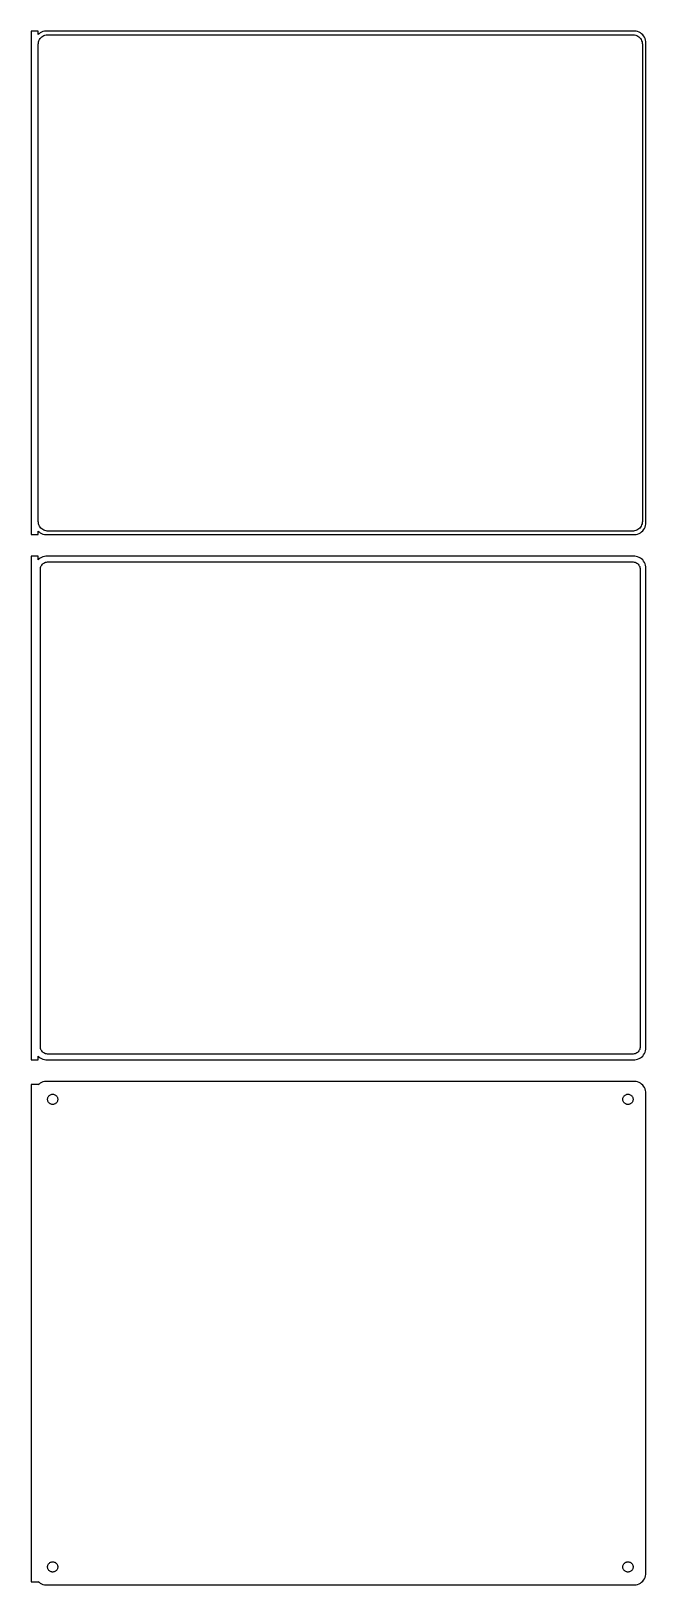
# Model space of a CAD drawing. Header units: metres. Extents: x -129 to 128, y 552 to 1200.
import ezdxf

# ---------------------------------------------------------------- set-up
doc = ezdxf.new("R2010")
doc.units = ezdxf.units.M

msp = doc.modelspace()

# ---------------------------------------------------------------- linework, layer by layer
for p, q in [((-126, 1199.99), (-129, 1199.99)), ((-129, 1199.99), (-129, 990.01)), ((-126, 1198.56), (-126, 1199.99)), ((-125.687, 1198.85), (-126, 1198.56)), ((-125.179, 1199.22), (-125.687, 1198.85)), ((-124.629, 1199.52), (-125.179, 1199.22)), ((-124.045, 1199.76), (-124.629, 1199.52)), ((-123.437, 1199.91), (-124.045, 1199.76)), ((-122.814, 1199.99), (-123.437, 1199.91)), ((122.814, 1199.99), (-122.814, 1199.99)), ((123.437, 1199.91), (122.814, 1199.99)), ((124.045, 1199.76), (123.437, 1199.91)), ((124.629, 1199.52), (124.045, 1199.76)), ((125.179, 1199.22), (124.629, 1199.52)), ((125.687, 1198.85), (125.179, 1199.22)), ((126.145, 1198.42), (125.687, 1198.85)), ((-126, 1194.5), (-125.968, 1195)), ((-126, 995.5), (-126, 1194.5)), ((-125.968, 1195), (-125.874, 1195.49)), ((-125.874, 1195.49), (-125.719, 1195.97)), ((-125.719, 1195.97), (-125.505, 1196.43)), ((-125.505, 1196.43), (-125.236, 1196.85)), ((-125.236, 1196.85), (-124.916, 1197.24)), ((-124.916, 1197.24), (-124.55, 1197.58)), ((-124.55, 1197.58), (-124.143, 1197.88)), ((-124.143, 1197.88), (-123.703, 1198.12)), ((-123.703, 1198.12), (-123.236, 1198.3)), ((-123.236, 1198.3), (-122.75, 1198.43)), ((-122.75, 1198.43), (-122.251, 1198.49)), ((-122.251, 1198.49), (122.251, 1198.49)), ((122.251, 1198.49), (122.75, 1198.43)), ((122.75, 1198.43), (123.236, 1198.3)), ((123.236, 1198.3), (123.703, 1198.12)), ((123.703, 1198.12), (124.143, 1197.88)), ((124.143, 1197.88), (124.55, 1197.58)), ((124.55, 1197.58), (124.916, 1197.24)), ((124.916, 1197.24), (125.236, 1196.85)), ((125.236, 1196.85), (125.505, 1196.43)), ((125.505, 1196.43), (125.719, 1195.97)), ((125.719, 1195.97), (125.874, 1195.49)), ((125.874, 1195.49), (125.968, 1195)), ((125.968, 1195), (126, 1194.5)), ((126, 1194.5), (126, 995.5)), ((126.545, 1197.94), (126.145, 1198.42)), ((126.882, 1197.41), (126.545, 1197.94)), ((127.149, 1196.84), (126.882, 1197.41)), ((127.343, 1196.24), (127.149, 1196.84)), ((127.461, 1195.63), (127.343, 1196.24)), ((127.5, 1195), (127.461, 1195.63)), ((127.5, 995), (127.5, 1195)), ((-125.968, 994.999), (-126, 995.5)), ((-126, 991.441), (-125.687, 991.147)), ((-126, 990.01), (-126, 991.441)), ((-125.874, 994.505), (-125.968, 994.999)), ((-125.719, 994.028), (-125.874, 994.505)), ((-125.505, 993.573), (-125.719, 994.028)), ((-125.236, 993.149), (-125.505, 993.573)), ((-124.916, 992.762), (-125.236, 993.149)), ((-124.55, 992.418), (-124.916, 992.762)), ((-124.143, 992.123), (-124.55, 992.418)), ((-123.703, 991.881), (-124.143, 992.123)), ((-123.236, 991.696), (-123.703, 991.881)), ((-122.75, 991.571), (-123.236, 991.696)), ((-122.251, 991.508), (-122.75, 991.571)), ((122.251, 991.508), (-122.251, 991.508)), ((122.75, 991.571), (122.251, 991.508)), ((123.236, 991.696), (122.75, 991.571)), ((123.703, 991.881), (123.236, 991.696)), ((124.143, 992.123), (123.703, 991.881)), ((124.55, 992.418), (124.143, 992.123)), ((124.916, 992.762), (124.55, 992.418)), ((125.236, 993.149), (124.916, 992.762)), ((125.505, 993.573), (125.236, 993.149)), ((125.719, 994.028), (125.505, 993.573)), ((125.687, 991.147), (126.145, 991.577)), ((125.874, 994.505), (125.719, 994.028)), ((125.968, 994.999), (125.874, 994.505)), ((126, 995.5), (125.968, 994.999)), ((126.145, 991.577), (126.545, 992.061)), ((126.545, 992.061), (126.882, 992.591)), ((126.882, 992.591), (127.149, 993.159)), ((127.149, 993.159), (127.343, 993.757)), ((127.343, 993.757), (127.461, 994.373)), ((127.461, 994.373), (127.5, 995)), ((-129, 990.01), (-126, 990.01)), ((-125.687, 991.147), (-125.179, 990.778)), ((-125.179, 990.778), (-124.629, 990.476)), ((-124.629, 990.476), (-124.045, 990.245)), ((-124.045, 990.245), (-123.437, 990.089)), ((-123.437, 990.089), (-122.814, 990.01)), ((-122.814, 990.01), (122.814, 990.01)), ((122.814, 990.01), (123.437, 990.089)), ((123.437, 990.089), (124.045, 990.245)), ((124.045, 990.245), (124.629, 990.476)), ((124.629, 990.476), (125.179, 990.778)), ((125.179, 990.778), (125.687, 991.147)), ((-126, 980.979), (-129, 980.979)), ((-129, 980.979), (-129, 771.021)), ((-126, 979.559), (-126, 980.979)), ((-125.687, 979.853), (-126, 979.559)), ((-125.179, 980.222), (-125.687, 979.853)), ((-124.629, 980.524), (-125.179, 980.222)), ((-124.045, 980.755), (-124.629, 980.524)), ((-123.437, 980.911), (-124.045, 980.755)), ((-122.814, 980.99), (-123.437, 980.911)), ((-123.325, 978.317), (-122.962, 978.461)), ((-122.962, 978.461), (-122.583, 978.558)), ((122.814, 980.99), (-122.814, 980.99)), ((-122.583, 978.558), (-122.195, 978.607)), ((-122.195, 978.607), (122.195, 978.607)), ((122.195, 978.607), (122.583, 978.558)), ((122.583, 978.558), (122.962, 978.461)), ((123.437, 980.911), (122.814, 980.99)), ((122.962, 978.461), (123.325, 978.317)), ((124.045, 980.755), (123.437, 980.911)), ((124.629, 980.524), (124.045, 980.755)), ((125.179, 980.222), (124.629, 980.524)), ((125.687, 979.853), (125.179, 980.222)), ((126.145, 979.423), (125.687, 979.853)), ((126.545, 978.939), (126.145, 979.423)), ((126.882, 978.409), (126.545, 978.939)), ((-125.113, 975.5), (-125.088, 975.89)), ((-125.113, 776.5), (-125.113, 975.5)), ((-125.088, 975.89), (-125.015, 976.274)), ((-125.015, 976.274), (-124.894, 976.646)), ((-124.894, 976.646), (-124.728, 977)), ((-124.728, 977), (-124.518, 977.33)), ((-124.518, 977.33), (-124.269, 977.631)), ((-124.269, 977.631), (-123.984, 977.899)), ((-123.984, 977.899), (-123.668, 978.128)), ((-123.668, 978.128), (-123.325, 978.317)), ((123.325, 978.317), (123.668, 978.128)), ((123.668, 978.128), (123.984, 977.899)), ((123.984, 977.899), (124.269, 977.631)), ((124.269, 977.631), (124.518, 977.33)), ((124.518, 977.33), (124.728, 977)), ((124.728, 977), (124.894, 976.646)), ((124.894, 976.646), (125.015, 976.274)), ((125.015, 976.274), (125.088, 975.89)), ((125.088, 975.89), (125.113, 975.5)), ((125.113, 975.5), (125.113, 776.5)), ((127.149, 977.841), (126.882, 978.409)), ((127.343, 977.243), (127.149, 977.841)), ((127.461, 976.627), (127.343, 977.243)), ((127.5, 976), (127.461, 976.627)), ((127.5, 776), (127.5, 976)), ((-126, 771.021), (-126, 772.441)), ((-126, 772.441), (-125.687, 772.147)), ((-125.687, 772.147), (-125.179, 771.778)), ((-125.179, 771.778), (-124.629, 771.476)), ((-125.088, 776.11), (-125.113, 776.5)), ((-125.015, 775.726), (-125.088, 776.11)), ((-124.894, 775.354), (-125.015, 775.726)), ((-124.728, 775), (-124.894, 775.354)), ((-124.518, 774.67), (-124.728, 775)), ((-124.629, 771.476), (-124.045, 771.245)), ((-124.269, 774.369), (-124.518, 774.67)), ((-123.984, 774.101), (-124.269, 774.369)), ((-124.045, 771.245), (-123.437, 771.089)), ((-123.668, 773.872), (-123.984, 774.101)), ((-123.325, 773.683), (-123.668, 773.872)), ((-122.962, 773.539), (-123.325, 773.683)), ((-122.583, 773.442), (-122.962, 773.539)), ((-122.195, 773.393), (-122.583, 773.442)), ((122.195, 773.393), (-122.195, 773.393)), ((122.583, 773.442), (122.195, 773.393)), ((122.962, 773.539), (122.583, 773.442)), ((123.325, 773.683), (122.962, 773.539)), ((123.668, 773.872), (123.325, 773.683)), ((123.437, 771.089), (124.045, 771.245)), ((123.984, 774.101), (123.668, 773.872)), ((124.269, 774.369), (123.984, 774.101)), ((124.045, 771.245), (124.629, 771.476)), ((124.518, 774.67), (124.269, 774.369)), ((124.728, 775), (124.518, 774.67)), ((124.629, 771.476), (125.179, 771.778)), ((124.894, 775.354), (124.728, 775)), ((125.015, 775.726), (124.894, 775.354)), ((125.088, 776.11), (125.015, 775.726)), ((125.113, 776.5), (125.088, 776.11)), ((125.179, 771.778), (125.687, 772.147)), ((125.687, 772.147), (126.145, 772.577)), ((126.145, 772.577), (126.545, 773.061)), ((126.545, 773.061), (126.882, 773.591)), ((126.882, 773.591), (127.149, 774.159)), ((127.149, 774.159), (127.343, 774.757)), ((127.343, 774.757), (127.461, 775.373)), ((127.461, 775.373), (127.5, 776)), ((-129, 771.021), (-126, 771.021)), ((-123.437, 771.089), (-122.814, 771.01)), ((-122.814, 771.01), (122.814, 771.01)), ((122.814, 771.01), (123.437, 771.089)), ((-126, 760.653), (-129, 760.653)), ((-129, 760.653), (-129, 553.347)), ((-125.687, 760.853), (-126, 760.559)), ((-126, 760.559), (-126, 760.653)), ((-125.179, 761.222), (-125.687, 760.853)), ((-124.629, 761.524), (-125.179, 761.222)), ((-124.045, 761.755), (-124.629, 761.524)), ((-123.437, 761.911), (-124.045, 761.755)), ((-122.814, 761.99), (-123.437, 761.911)), ((122.814, 761.99), (-122.814, 761.99)), ((123.437, 761.911), (122.814, 761.99)), ((124.045, 761.755), (123.437, 761.911)), ((124.629, 761.524), (124.045, 761.755)), ((125.179, 761.222), (124.629, 761.524)), ((125.687, 760.853), (125.179, 761.222)), ((126.145, 760.423), (125.687, 760.853)), ((126.545, 759.939), (126.145, 760.423)), ((126.882, 759.409), (126.545, 759.939)), ((127.149, 758.841), (126.882, 759.409)), ((127.343, 758.243), (127.149, 758.841)), ((127.461, 757.627), (127.343, 758.243)), ((-122.135, 754.5), (-122.118, 754.768)), ((-122.118, 754.232), (-122.135, 754.5)), ((-122.118, 754.768), (-122.068, 755.031)), ((-122.068, 753.969), (-122.118, 754.232)), ((-122.068, 755.031), (-121.985, 755.286)), ((-121.985, 753.714), (-122.068, 753.969)), ((-121.985, 755.286), (-121.871, 755.529)), ((-121.871, 753.471), (-121.985, 753.714)), ((-121.871, 755.529), (-121.727, 755.755)), ((-121.727, 753.245), (-121.871, 753.471)), ((-121.727, 755.755), (-121.557, 755.962)), ((-121.557, 753.038), (-121.727, 753.245)), ((-121.557, 755.962), (-121.361, 756.145)), ((-121.361, 752.855), (-121.557, 753.038)), ((-121.361, 756.145), (-121.144, 756.303)), ((-121.144, 752.697), (-121.361, 752.855)), ((-121.144, 756.303), (-120.909, 756.432)), ((-120.909, 752.568), (-121.144, 752.697)), ((-120.909, 756.432), (-120.66, 756.531)), ((-120.66, 752.469), (-120.909, 752.568)), ((-120.66, 756.531), (-120.4, 756.597)), ((-120.4, 752.403), (-120.66, 752.469)), ((-120.4, 756.597), (-120.134, 756.631)), ((-120.134, 752.369), (-120.4, 752.403)), ((-120.134, 756.631), (-119.866, 756.631)), ((-119.866, 752.369), (-120.134, 752.369)), ((-119.866, 756.631), (-119.6, 756.597)), ((-119.6, 752.403), (-119.866, 752.369)), ((-119.6, 756.597), (-119.34, 756.531)), ((-119.34, 752.469), (-119.6, 752.403)), ((-119.34, 756.531), (-119.091, 756.432)), ((-119.091, 752.568), (-119.34, 752.469)), ((-119.091, 756.432), (-118.856, 756.303)), ((-118.856, 752.697), (-119.091, 752.568)), ((-118.856, 756.303), (-118.639, 756.145)), ((-118.639, 752.855), (-118.856, 752.697)), ((-118.639, 756.145), (-118.443, 755.962)), ((-118.443, 753.038), (-118.639, 752.855)), ((-118.443, 755.962), (-118.273, 755.755)), ((-118.273, 753.245), (-118.443, 753.038)), ((-118.273, 755.755), (-118.129, 755.529)), ((-118.129, 753.471), (-118.273, 753.245)), ((-118.129, 755.529), (-118.015, 755.286)), ((-118.015, 753.714), (-118.129, 753.471)), ((-118.015, 755.286), (-117.932, 755.031)), ((-117.932, 753.969), (-118.015, 753.714)), ((-117.932, 755.031), (-117.882, 754.768)), ((-117.882, 754.232), (-117.932, 753.969)), ((-117.882, 754.768), (-117.865, 754.5)), ((-117.865, 754.5), (-117.882, 754.232)), ((117.865, 754.5), (117.882, 754.768)), ((117.882, 754.232), (117.865, 754.5)), ((117.882, 754.768), (117.932, 755.031)), ((117.932, 753.969), (117.882, 754.232)), ((117.932, 755.031), (118.015, 755.286)), ((118.015, 753.714), (117.932, 753.969)), ((118.015, 755.286), (118.129, 755.529)), ((118.129, 753.471), (118.015, 753.714)), ((118.129, 755.529), (118.273, 755.755)), ((118.273, 753.245), (118.129, 753.471)), ((118.273, 755.755), (118.443, 755.962)), ((118.443, 753.038), (118.273, 753.245)), ((118.443, 755.962), (118.639, 756.145)), ((118.639, 752.855), (118.443, 753.038)), ((118.639, 756.145), (118.856, 756.303)), ((118.856, 752.697), (118.639, 752.855)), ((118.856, 756.303), (119.091, 756.432)), ((119.091, 752.568), (118.856, 752.697)), ((119.091, 756.432), (119.34, 756.531)), ((119.34, 752.469), (119.091, 752.568)), ((119.34, 756.531), (119.6, 756.597)), ((119.6, 752.403), (119.34, 752.469)), ((119.6, 756.597), (119.866, 756.631)), ((119.866, 752.369), (119.6, 752.403)), ((119.866, 756.631), (120.134, 756.631)), ((120.134, 752.369), (119.866, 752.369)), ((120.134, 756.631), (120.4, 756.597)), ((120.4, 752.403), (120.134, 752.369)), ((120.4, 756.597), (120.66, 756.531)), ((120.66, 752.469), (120.4, 752.403)), ((120.66, 756.531), (120.909, 756.432)), ((120.909, 752.568), (120.66, 752.469)), ((120.909, 756.432), (121.144, 756.303)), ((121.144, 752.697), (120.909, 752.568)), ((121.144, 756.303), (121.361, 756.145)), ((121.361, 752.855), (121.144, 752.697)), ((121.361, 756.145), (121.557, 755.962)), ((121.557, 753.038), (121.361, 752.855)), ((121.557, 755.962), (121.727, 755.755)), ((121.727, 753.245), (121.557, 753.038)), ((121.727, 755.755), (121.871, 755.529)), ((121.871, 753.471), (121.727, 753.245)), ((121.871, 755.529), (121.985, 755.286)), ((121.985, 753.714), (121.871, 753.471)), ((121.985, 755.286), (122.068, 755.031)), ((122.068, 753.969), (121.985, 753.714)), ((122.068, 755.031), (122.118, 754.768)), ((122.118, 754.232), (122.068, 753.969)), ((122.118, 754.768), (122.135, 754.5)), ((122.135, 754.5), (122.118, 754.232)), ((127.5, 757), (127.461, 757.627)), ((127.5, 557), (127.5, 757)), ((-122.135, 559.5), (-122.118, 559.768)), ((-122.118, 559.232), (-122.135, 559.5)), ((-122.118, 559.768), (-122.068, 560.031)), ((-122.068, 558.969), (-122.118, 559.232)), ((-122.068, 560.031), (-121.985, 560.286)), ((-121.985, 558.714), (-122.068, 558.969)), ((-121.985, 560.286), (-121.871, 560.529)), ((-121.871, 558.471), (-121.985, 558.714)), ((-121.871, 560.529), (-121.727, 560.755)), ((-121.727, 558.245), (-121.871, 558.471)), ((-121.727, 560.755), (-121.557, 560.962)), ((-121.557, 558.038), (-121.727, 558.245)), ((-121.557, 560.962), (-121.361, 561.145)), ((-121.361, 557.855), (-121.557, 558.038)), ((-121.361, 561.145), (-121.144, 561.303)), ((-121.144, 557.697), (-121.361, 557.855)), ((-121.144, 561.303), (-120.909, 561.432)), ((-120.909, 557.568), (-121.144, 557.697)), ((-120.909, 561.432), (-120.66, 561.531)), ((-120.66, 557.469), (-120.909, 557.568)), ((-120.66, 561.531), (-120.4, 561.597)), ((-120.4, 557.403), (-120.66, 557.469)), ((-120.4, 561.597), (-120.134, 561.631)), ((-120.134, 557.369), (-120.4, 557.403)), ((-120.134, 561.631), (-119.866, 561.631)), ((-119.866, 557.369), (-120.134, 557.369)), ((-119.866, 561.631), (-119.6, 561.597)), ((-119.6, 557.403), (-119.866, 557.369)), ((-119.6, 561.597), (-119.34, 561.531)), ((-119.34, 557.469), (-119.6, 557.403)), ((-119.34, 561.531), (-119.091, 561.432)), ((-119.091, 557.568), (-119.34, 557.469)), ((-119.091, 561.432), (-118.856, 561.303)), ((-118.856, 557.697), (-119.091, 557.568)), ((-118.856, 561.303), (-118.639, 561.145)), ((-118.639, 557.855), (-118.856, 557.697)), ((-118.639, 561.145), (-118.443, 560.962)), ((-118.443, 558.038), (-118.639, 557.855)), ((-118.443, 560.962), (-118.273, 560.755)), ((-118.273, 558.245), (-118.443, 558.038)), ((-118.273, 560.755), (-118.129, 560.529)), ((-118.129, 558.471), (-118.273, 558.245)), ((-118.129, 560.529), (-118.015, 560.286)), ((-118.015, 558.714), (-118.129, 558.471)), ((-118.015, 560.286), (-117.932, 560.031)), ((-117.932, 558.969), (-118.015, 558.714)), ((-117.932, 560.031), (-117.882, 559.768)), ((-117.882, 559.232), (-117.932, 558.969)), ((-117.882, 559.768), (-117.865, 559.5)), ((-117.865, 559.5), (-117.882, 559.232)), ((117.865, 559.5), (117.882, 559.768)), ((117.882, 559.232), (117.865, 559.5)), ((117.882, 559.768), (117.932, 560.031)), ((117.932, 558.969), (117.882, 559.232)), ((117.932, 560.031), (118.015, 560.286)), ((118.015, 558.714), (117.932, 558.969)), ((118.015, 560.286), (118.129, 560.529)), ((118.129, 558.471), (118.015, 558.714)), ((118.129, 560.529), (118.273, 560.755)), ((118.273, 558.245), (118.129, 558.471)), ((118.273, 560.755), (118.443, 560.962)), ((118.443, 558.038), (118.273, 558.245)), ((118.443, 560.962), (118.639, 561.145)), ((118.639, 557.855), (118.443, 558.038)), ((118.639, 561.145), (118.856, 561.303)), ((118.856, 557.697), (118.639, 557.855)), ((118.856, 561.303), (119.091, 561.432)), ((119.091, 557.568), (118.856, 557.697)), ((119.091, 561.432), (119.34, 561.531)), ((119.34, 557.469), (119.091, 557.568)), ((119.34, 561.531), (119.6, 561.597)), ((119.6, 557.403), (119.34, 557.469)), ((119.6, 561.597), (119.866, 561.631)), ((119.866, 557.369), (119.6, 557.403)), ((119.866, 561.631), (120.134, 561.631)), ((120.134, 557.369), (119.866, 557.369)), ((120.134, 561.631), (120.4, 561.597)), ((120.4, 557.403), (120.134, 557.369)), ((120.4, 561.597), (120.66, 561.531)), ((120.66, 557.469), (120.4, 557.403)), ((120.66, 561.531), (120.909, 561.432)), ((120.909, 557.568), (120.66, 557.469)), ((120.909, 561.432), (121.144, 561.303)), ((121.144, 557.697), (120.909, 557.568)), ((121.144, 561.303), (121.361, 561.145)), ((121.361, 557.855), (121.144, 557.697)), ((121.361, 561.145), (121.557, 560.962)), ((121.557, 558.038), (121.361, 557.855)), ((121.557, 560.962), (121.727, 560.755)), ((121.727, 558.245), (121.557, 558.038)), ((121.727, 560.755), (121.871, 560.529)), ((121.871, 558.471), (121.727, 558.245)), ((121.871, 560.529), (121.985, 560.286)), ((121.985, 558.714), (121.871, 558.471)), ((121.985, 560.286), (122.068, 560.031)), ((122.068, 558.969), (121.985, 558.714)), ((122.068, 560.031), (122.118, 559.768)), ((122.118, 559.232), (122.068, 558.969)), ((122.118, 559.768), (122.135, 559.5)), ((122.135, 559.5), (122.118, 559.232)), ((-129, 553.347), (-126, 553.347)), ((-126, 553.347), (-126, 553.441)), ((-126, 553.441), (-125.687, 553.147)), ((-125.687, 553.147), (-125.179, 552.778)), ((-125.179, 552.778), (-124.629, 552.476)), ((-124.629, 552.476), (-124.045, 552.245)), ((-124.045, 552.245), (-123.437, 552.089)), ((-123.437, 552.089), (-122.814, 552.01)), ((-122.814, 552.01), (122.814, 552.01)), ((122.814, 552.01), (123.437, 552.089)), ((123.437, 552.089), (124.045, 552.245)), ((124.045, 552.245), (124.629, 552.476)), ((124.629, 552.476), (125.179, 552.778)), ((125.179, 552.778), (125.687, 553.147)), ((125.687, 553.147), (126.145, 553.577)), ((126.145, 553.577), (126.545, 554.061)), ((126.545, 554.061), (126.882, 554.591)), ((126.882, 554.591), (127.149, 555.159)), ((127.149, 555.159), (127.343, 555.757)), ((127.343, 555.757), (127.461, 556.373)), ((127.461, 556.373), (127.5, 557))]:
    msp.add_line(p, q)

doc.saveas('drawing.dxf')
